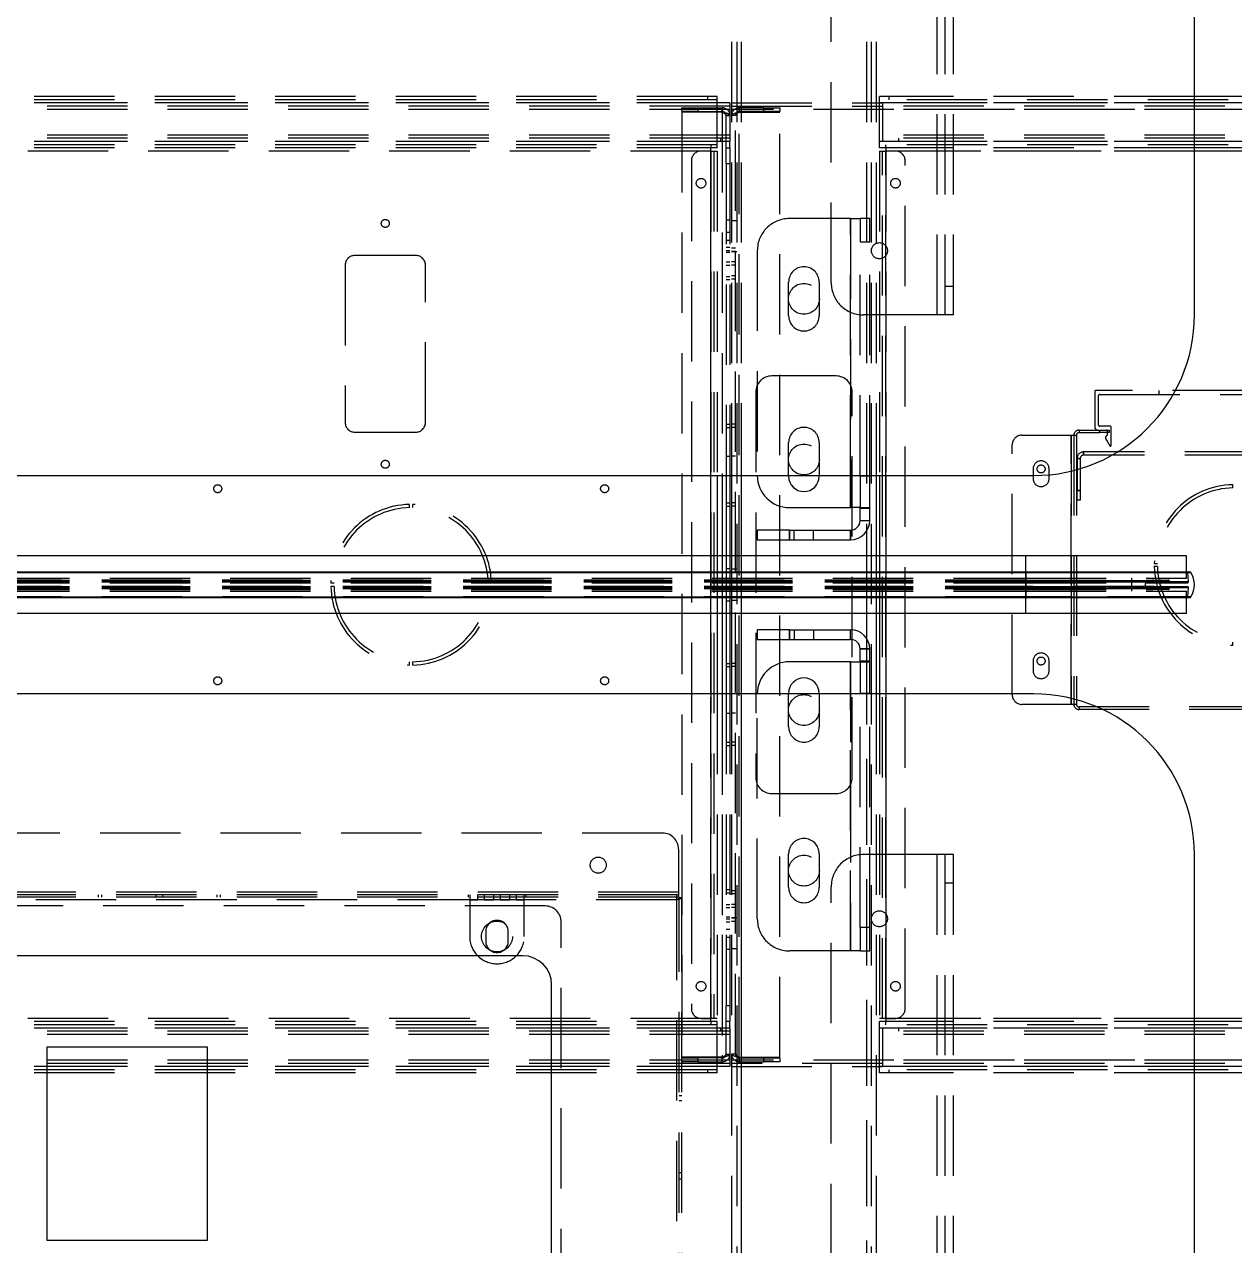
# Model space of a CAD drawing. Header units: millimetres. Extents: x -429 to 16771, y -1239 to 5751.
# Drawn here: x 1436 to 1812.5, y 643.7 to 1023.8 of the extents above; entities that cross this region are included whole.
import ezdxf

# ---------------------------------------------------------------- set-up
doc = ezdxf.new("R2010")
doc.units = ezdxf.units.MM
doc.header["$LTSCALE"] = 100
doc.linetypes.add('HIDDEN', pattern=[0.375, 0.25, -0.125])

msp = doc.modelspace()

# ---------------------------------------------------------------- linework, layer by layer
at = {"color": 7, "linetype": 'HIDDEN', "lineweight": -3}
for p, q in [((1720, 933.4), (1720, 1633.4)), ((1720, 933.4), (1720, 1633.4)), ((1722.5, 933.4), (1722.5, 1633.4)), ((1725, 933.4), (1725, 1633.4)), ((1687, 943.4), (1687, 1623.4)), ((1656, 1243.4), (1656, 883.4)), ((1657.6, 1243.4), (1657.6, 455.4)), ((1659, 1243.4), (1659, 455.4)), ((1659, 1243.4), (1659, 455.4)), ((1659, 1243.4), (1659, 455.4)), ((1659, 1243.4), (1659, 883.4)), ((1698, 1243.4), (1698, 455.4)), ((1698, 1243.4), (1698, 455.4)), ((1698, 1243.4), (1698, 455.4)), ((1698, 1243.4), (1698, 866.09)), ((1699.4, 1243.4), (1699.4, 455.4)), ((1701, 1243.4), (1701, 883.4)), ((1651.5, 1001.4), (148.5, 1001.4)), ((1651.5, 1000.4), (148.5, 1000.4)), ((1648.5, 1001.4), (1648.5, 1000.4)), ((1651.5, 999.4), (1651.5, 1001.4)), ((1800, 1001.4), (1702, 1001.4)), ((1702, 999.4), (1702, 1001.4)), ((1923, 1000.4), (1702, 1000.4)), ((1705, 1000.4), (1705, 1001.4)), ((1655.5, 999.4), (144.5, 999.4)), ((1655.5, 998.4), (144.5, 998.4)), ((1655.5, 997.4), (144.5, 997.4)), ((1655.5, 997.4), (144.5, 997.4)), ((1655.5, 997.4), (144.5, 997.4)), ((1655.5, 997.4), (144.5, 997.4)), ((1651.5, 999.4), (148.5, 999.4)), ((1651.5, 999.4), (148.5, 999.4)), ((1640.5, 996.7), (1640.5, 997.9)), ((1640.5, 997.9), (1645.5, 997.9)), ((1645.5, 996.7), (1640.5, 996.7)), ((1653.1, 996.53), (1640.5, 996.53)), ((1640.5, 996.53), (1640.5, 702.28)), ((1645.5, 997.9), (1645.5, 996.7)), ((1645.5, 997.9), (1653.1, 997.9)), ((1645.5, 996.7), (1653.1, 996.7)), ((1651.5, 987.4), (1651.5, 999.4)), ((1653.1, 996.7), (1653.1, 997.9)), ((1653.1, 997.9), (1653.1, 996.7)), ((1653.1, 996.53), (1653.1, 702.28)), ((1653.1, 996.53), (1653.1, 883.4)), ((1655.5, 999.4), (1655.5, 997.4)), ((1655.5, 997.4), (1655.5, 989.4)), ((1656, 999.4), (1703, 999.4)), ((1656, 998.4), (1703, 998.4)), ((1969, 997.4), (1656, 997.4)), ((1969, 997.4), (1656, 997.4)), ((1658.4, 996.7), (1658.4, 997.9)), ((1666, 997.9), (1658.4, 997.9)), ((1658.4, 997.9), (1658.4, 996.7)), ((1666, 996.7), (1658.4, 996.7)), ((1658.4, 702.28), (1658.4, 996.53)), ((1658.4, 702.28), (1658.4, 996.53)), ((1658.4, 996.53), (1671, 996.53)), ((1666, 996.7), (1666, 997.9)), ((1666, 997.9), (1671, 997.9)), ((1671, 996.7), (1666, 996.7)), ((1671, 997.9), (1671, 996.7)), ((1671, 702.28), (1671, 996.53)), ((1702, 987.4), (1702, 999.4)), ((1923, 999.4), (1702, 999.4)), ((1800, 999.4), (1702, 999.4)), ((1922, 999.4), (1703, 999.4)), ((1703, 999.4), (1703, 997.4)), ((1922, 998.4), (1703, 998.4)), ((1922, 997.4), (1703, 997.4)), ((1703, 997.4), (1703, 989.4)), ((1922, 997.4), (1703, 997.4)), ((1655.5, 995.5), (1654.3, 995.5)), ((1654.3, 985.4), (1654.3, 995.5)), ((1654.3, 995.5), (1655.5, 995.5)), ((1657.2, 995.5), (1656, 995.5)), ((1657.2, 995.5), (1656, 995.5)), ((1657.2, 703.3), (1657.2, 995.5)), ((1655.5, 989.4), (144.5, 989.4)), ((1655.5, 989.4), (144.5, 989.4)), ((1655.5, 989.4), (1655.5, 987.4)), ((1922, 989.4), (1703, 989.4)), ((1703, 989.4), (1703, 987.4)), ((1922, 989.4), (1703, 989.4)), ((1655.5, 988.4), (144.5, 988.4)), ((1655.5, 987.4), (144.5, 987.4)), ((1651.5, 987.4), (148.5, 987.4)), ((1651.5, 987.4), (148.5, 987.4)), ((1651.5, 986.4), (148.5, 986.4)), ((1651.5, 985.4), (148.5, 985.4)), ((1649.5, 986.4), (1649.5, 985.4)), ((1649.5, 984.4), (1649.5, 985.4)), ((1651.5, 985.4), (1651.5, 987.4)), ((1652.5, 988.4), (1652.5, 987.4)), ((1654.3, 985.4), (1655.5, 985.4)), ((1654.3, 980.4), (1654.3, 985.4)), ((1655.5, 985.4), (1655.5, 987.4)), ((1655.5, 985.4), (1655.5, 980.4)), ((1702, 985.4), (1702, 987.4)), ((1923, 987.4), (1702, 987.4)), ((1800, 987.4), (1702, 987.4)), ((1923, 986.4), (1702, 986.4)), ((1800, 985.4), (1702, 985.4)), ((1922, 988.4), (1703, 988.4)), ((1922, 987.4), (1703, 987.4)), ((1704, 985.4), (1704, 986.4)), ((1704, 985.4), (1704, 984.4)), ((1708, 987.4), (1708, 988.4)), ((1649.5, 984.4), (150.5, 984.4)), ((1649.5, 984.4), (150.5, 984.4)), ((1643.5, 981.4), (1643.5, 717.4)), ((1649.5, 984.4), (1646.5, 984.4)), ((1649.5, 984.4), (1651.5, 984.4)), ((1649.5, 714.4), (1649.5, 984.4)), ((1649.5, 984.4), (1649.5, 714.4)), ((1649.5, 984.4), (1649.5, 714.4)), ((1649.5, 883.4), (1649.5, 984.4)), ((1650.5, 984.4), (1650.5, 714.4)), ((1651.5, 984.4), (1651.5, 883.4)), ((1702, 984.4), (1702, 883.4)), ((1702, 984.4), (1704, 984.4)), ((1703, 714.4), (1703, 984.4)), ((1921, 984.4), (1704, 984.4)), ((1704, 984.4), (1704, 714.4)), ((1704, 984.4), (1704, 714.4)), ((1704, 714.4), (1704, 984.4)), ((1707, 984.4), (1704, 984.4)), ((1800, 984.4), (1704, 984.4)), ((1704, 984.4), (1704, 883.4)), ((1710, 717.4), (1710, 981.4)), ((1655.5, 980.4), (1654.3, 980.4)), ((1654.3, 980.4), (1654.3, 883.4)), ((1655.5, 980.4), (1655.5, 883.4)), ((1655.5, 962.9), (1654.3, 962.9)), ((1657.6, 962.7), (1656, 962.7)), ((1693, 963.4), (1674, 963.4)), ((1693, 963.4), (1693, 873.4)), ((1693, 963.4), (1696, 963.4)), ((1693, 883.4), (1693, 963.4)), ((1699, 963.4), (1696, 963.4)), ((1696, 963.4), (1696, 956.11)), ((1699, 956.11), (1699, 963.4)), ((1654.3, 959.15), (1655.5, 959.15)), ((1654.3, 959.15), (1655.5, 959.15)), ((1654.3, 956.65), (1655.5, 956.65)), ((1654.3, 956.65), (1655.5, 956.65)), ((1655.5, 954.4), (1654.3, 954.4)), ((1696, 956.11), (1699, 956.11)), ((1696, 883.4), (1696, 956.11)), ((1699, 883.4), (1699, 956.11)), ((1557.75, 951.9), (1538.75, 951.9)), ((1655.5, 953.4), (1654.3, 953.4)), ((1654.3, 952.9), (1655.5, 952.9)), ((1657.2, 954.15), (1656, 954.15)), ((1657.2, 953.15), (1656, 953.15)), ((1656, 953.1), (1657.6, 953.1)), ((1664, 953.4), (1664, 883.4)), ((1535.75, 948.9), (1535.75, 899.9)), ((1560.75, 899.9), (1560.75, 948.9)), ((1654.3, 949.9), (1655.5, 949.9)), ((1654.3, 948.9), (1655.5, 948.9)), ((1657.2, 949.9), (1656, 949.9)), ((1657.2, 948.9), (1656, 948.9)), ((1654.3, 945.4), (1655.5, 945.4)), ((1654.3, 944.41), (1655.5, 944.41)), ((1656, 945.65), (1657.2, 945.65)), ((1656, 944.66), (1657.2, 944.66)), ((1673.75, 933.15), (1673.75, 943.65)), ((1683.25, 943.65), (1683.25, 933.15)), ((1725, 942.25), (1722.5, 942.25)), ((1720, 933.4), (1697, 933.4)), ((1725, 933.4), (1720, 933.4)), ((1688.5, 914.4), (1668.5, 914.4)), ((1663.5, 909.4), (1663.5, 789.4)), ((1693.5, 789.4), (1693.5, 909.4)), ((1769, 909.55), (1769, 898.55)), ((1855.7, 909.85), (1769.3, 909.85)), ((1770.5, 908.65), (1854.5, 908.65)), ((1789, 908.65), (1789, 909.85)), ((1770.2, 899.05), (1770.2, 908.35)), ((1654.3, 899.4), (1655.5, 899.4)), ((1654.3, 898.4), (1655.5, 898.4)), ((1657.2, 899.4), (1656, 899.4)), ((1657.2, 898.4), (1656, 898.4)), ((1764.1, 897.55), (1764.1, 896.75)), ((1764.1, 897.55), (1770.5, 897.55)), ((1770, 897.55), (1772.6, 897.55)), ((1773.8, 898.75), (1770.5, 898.75)), ((1770.5, 896.75), (1770.5, 897.55)), ((1770.5, 897.55), (1770.5, 896.75)), ((1772.6, 897.55), (1773.5, 897.55)), ((1772.9, 897.25), (1772.9, 895.91)), ((1773.5, 897.55), (1773.5, 896.75)), ((1774.1, 892.75), (1774.1, 898.45)), ((1538.75, 896.9), (1557.75, 896.9)), ((1673.75, 883.4), (1673.75, 893.65)), ((1683.25, 893.65), (1683.25, 883.4)), ((1746.3, 895.95), (1761.7, 895.95)), ((1761.7, 895.95), (1761.7, 812.15)), ((1761.7, 895.95), (1763.3, 895.95)), ((1761.7, 812.15), (1761.7, 895.95)), ((1762.5, 895.95), (1762.5, 812.15)), ((1763.3, 895.95), (1763.3, 812.15)), ((1764.1, 896.75), (1770.5, 896.75)), ((1773.5, 896.75), (1770.5, 896.75)), ((1772.49, 894.72), (1772.9, 894.08)), ((1772.9, 894.08), (1773.73, 892.65)), ((1743.3, 815.15), (1743.3, 892.95)), ((1765.5, 890.75), (1765.5, 889.75)), ((1859.5, 890.75), (1765.5, 890.75)), ((1765.5, 889.75), (1765.5, 890.75)), ((1765.5, 890.75), (1765.5, 889.75)), ((1765.5, 889.75), (1765.5, 890.75)), ((1859.5, 889.75), (1765.5, 889.75)), ((1654.3, 889.4), (1655.5, 889.4)), ((1654.3, 889.4), (1655.5, 889.4)), ((1654.3, 889.4), (1655.5, 889.4)), ((1654.3, 889.4), (1655.5, 889.4)), ((1657.2, 889.4), (1656, 889.4)), ((1657.2, 889.4), (1656, 889.4)), ((1657.2, 889.4), (1656, 889.4)), ((1657.2, 889.4), (1656, 889.4)), ((1764.5, 888.75), (1763.5, 888.75)), ((1763.5, 888.75), (1763.5, 878.75)), ((1763.5, 888.75), (1764.5, 888.75)), ((1764.5, 888.75), (1763.5, 888.75)), ((1763.5, 888.75), (1764.5, 888.75)), ((1764.5, 888.75), (1764.5, 878.75)), ((1749.8, 885.45), (1749.8, 882.45)), ((1754.8, 882.45), (1754.8, 885.45)), ((1763.5, 878.75), (1764.5, 878.75)), ((1763.5, 875.75), (1763.5, 878.75)), ((1764.5, 878.75), (1763.5, 878.75)), ((1763.5, 878.75), (1764.5, 878.75)), ((1764.5, 878.75), (1763.5, 878.75)), ((1764.5, 878.75), (1764.5, 875.75)), ((1812, 879.55), (1812, 880.55)), ((1654.3, 874.9), (1655.5, 874.9)), ((1657.2, 874.9), (1656, 874.9)), ((1764.5, 875.75), (1763.5, 875.75)), ((1555.8, 873.4), (1555.8, 874.4)), ((1556.8, 873.4), (1556.8, 874.4)), ((1654.3, 873.9), (1655.5, 873.9)), ((1657.2, 873.9), (1656, 873.9)), ((1696, 873.4), (1699, 873.4)), ((1696, 869.4), (1699, 869.4)), ((1674, 866.4), (1674, 863.4)), ((1675.5, 863.4), (1675.5, 866.4)), ((1681.5, 863.4), (1681.5, 866.4)), ((1693, 863.4), (1693, 866.4)), ((1649.5, 840.4), (1649.5, 858.4)), ((1651.5, 858.4), (1651.5, 840.4)), ((1653.1, 858.4), (1653.1, 840.4)), ((1654.3, 858.4), (1654.3, 840.4)), ((1655.5, 858.4), (1655.5, 840.4)), ((1656, 858.4), (1656, 840.4)), ((1659, 858.4), (1659, 840.4)), ((1698, 858.4), (1698, 840.4)), ((1701, 858.4), (1701, 840.4)), ((1702, 858.4), (1702, 840.4)), ((1704, 858.4), (1704, 840.4)), ((1747.5, 851.4), (1747.5, 858.4)), ((1787.5, 856.05), (1788.5, 856.05)), ((1747.5, 853.19), (52.5, 853.19)), ((1747.5, 853.17), (52.5, 853.17)), ((900, 853.19), (1747.5, 853.19)), ((1655.5, 854.4), (1654.3, 854.4)), ((1657.6, 854.2), (1656, 854.2)), ((1747.5, 853.19), (1747.5, 853.4)), ((1747.5, 853.4), (1747.5, 853.17)), ((1747.5, 853.19), (1747.5, 853.4)), ((1747.5, 851.4), (1747.5, 853.4)), ((1747.5, 853.19), (1798, 853.19)), ((1747.5, 850.32), (1747.5, 853.19)), ((1798, 853.19), (1747.5, 853.19)), ((1747.5, 850.85), (1747.5, 853.19)), ((1798.92, 853.17), (1747.5, 853.17)), ((1747.5, 853.17), (1747.5, 845.64)), ((1788.5, 855.05), (1787.5, 855.05)), ((1797.5, 851.4), (1797.5, 853.4)), ((1798.15, 850.32), (1798, 853.19)), ((1747.5, 850.65), (52.5, 850.65)), ((1747.5, 850.65), (52.5, 850.65)), ((1747.5, 850.65), (52.5, 850.65)), ((1747.5, 850.32), (52.5, 850.32)), ((1747.5, 850.15), (52.5, 850.15)), ((1747.5, 850.15), (52.5, 850.15)), ((1747.5, 848.65), (52.5, 848.65)), ((1747.5, 848.65), (52.5, 848.65)), ((1747.5, 848.49), (52.5, 848.49)), ((1747.5, 848.15), (52.5, 848.15)), ((1747.5, 848.15), (52.5, 848.15)), ((1747.5, 848.15), (52.5, 848.15)), ((900, 851.4), (1747.5, 851.4)), ((900, 850.85), (1747.5, 850.85)), ((1747.5, 850.85), (900, 850.85)), ((1747.5, 850.85), (900, 850.85)), ((1747.5, 850.85), (900, 850.85)), ((900, 850.84), (1747.5, 850.84)), ((900, 850.84), (1747.5, 850.84)), ((900, 850.65), (1747.5, 850.65)), ((900, 850.65), (1747.5, 850.65)), ((900, 850.65), (1747.5, 850.65)), ((900, 850.37), (1747.5, 850.37)), ((900, 850.32), (1747.5, 850.32)), ((900, 850.15), (1747.5, 850.15)), ((900, 850.15), (1747.5, 850.15)), ((900, 850), (1747.5, 850)), ((900, 849.97), (1747.5, 849.97)), ((900, 849.97), (1747.5, 849.97)), ((900, 849.95), (1747.5, 849.95)), ((900, 849.95), (1747.5, 849.95)), ((1747.5, 848.85), (900, 848.85)), ((1747.5, 848.85), (900, 848.85)), ((900, 848.83), (1747.5, 848.83)), ((900, 848.83), (1747.5, 848.83)), ((900, 848.8), (1747.5, 848.8)), ((900, 848.65), (1747.5, 848.65)), ((900, 848.65), (1747.5, 848.65)), ((900, 848.49), (1747.5, 848.49)), ((900, 848.44), (1747.5, 848.44)), ((900, 848.15), (1747.5, 848.15)), ((900, 848.15), (1747.5, 848.15)), ((900, 848.15), (1747.5, 848.15)), ((900, 847.97), (1747.5, 847.97)), ((900, 847.97), (1747.5, 847.97)), ((900, 847.96), (1747.5, 847.96)), ((900, 847.95), (1747.5, 847.95)), ((900, 847.95), (1747.5, 847.95)), ((900, 847.95), (1747.5, 847.95)), ((1532.3, 849.9), (1531.3, 849.9)), ((1532.3, 848.9), (1531.3, 848.9)), ((1581.29, 849.9), (1580.29, 849.9)), ((1581.29, 848.9), (1580.29, 848.9)), ((1654.3, 850.65), (1655.5, 850.65)), ((1654.3, 850.65), (1655.5, 850.65)), ((1654.3, 848.15), (1655.5, 848.15)), ((1654.3, 848.15), (1655.5, 848.15)), ((1747.5, 851.4), (1797.5, 851.4)), ((1747.5, 850.85), (1747.5, 851.4)), ((1747.5, 850.85), (1747.5, 851.4)), ((1747.5, 850.84), (1747.5, 850.85)), ((1747.5, 850.85), (1747.5, 850.85)), ((1747.5, 850.85), (1786.93, 850.85)), ((1747.5, 850.85), (1747.5, 850.65)), ((1747.5, 850.85), (1747.5, 850.85)), ((1747.5, 850.84), (1791.9, 850.84)), ((1747.5, 849.97), (1747.5, 850.84)), ((1747.5, 850.84), (1789.4, 850.84)), ((1747.5, 849.97), (1747.5, 850.84)), ((1747.5, 849.97), (1747.5, 850.84)), ((1747.5, 850.84), (1747.5, 850.65)), ((1747.5, 849.97), (1747.5, 850.84)), ((1747.5, 850.84), (1747.5, 850.65)), ((1747.5, 850.37), (1747.5, 850.84)), ((1747.5, 849.97), (1747.5, 850.84)), ((1747.5, 850.84), (1747.5, 850.65)), ((1747.5, 850.84), (1747.5, 850.65)), ((1747.5, 850.84), (1747.5, 850.65)), ((1747.5, 850.37), (1747.5, 850.84)), ((1747.5, 849.97), (1747.5, 850.84)), ((1747.5, 850.32), (1747.5, 850.84)), ((1747.5, 850.65), (1792.18, 850.65)), ((1747.5, 850.65), (1747.5, 850)), ((1747.5, 850.65), (1747.5, 850.15)), ((1747.5, 850.65), (1789.68, 850.65)), ((1747.5, 850.65), (1747.5, 850.15)), ((1747.5, 850.65), (1787.18, 850.65)), ((1792.18, 850.65), (1747.5, 850.65)), ((1789.68, 850.65), (1747.5, 850.65)), ((1747.5, 850.65), (1747.5, 850.15)), ((1747.5, 850.65), (1747.5, 850)), ((1787.18, 850.65), (1747.5, 850.65)), ((1747.5, 850.65), (1747.5, 850.15)), ((1747.5, 850.37), (1785.41, 850.37)), ((1747.5, 848.85), (1747.5, 850.37)), ((1747.5, 848.85), (1747.5, 850.37)), ((1747.5, 850), (1747.5, 850.32)), ((1747.5, 850.32), (1798.15, 850.32)), ((1747.5, 850), (1747.5, 850.32)), ((1798.15, 850.32), (1747.5, 850.32)), ((1747.5, 850.15), (1789.68, 850.15)), ((1747.5, 850.15), (1787.18, 850.15)), ((1789.68, 850.15), (1747.5, 850.15)), ((1787.18, 850.15), (1747.5, 850.15)), ((1747.5, 850.15), (1747.5, 849.97)), ((1747.5, 850.15), (1747.5, 849.97)), ((1747.5, 850.15), (1747.5, 849.97)), ((1747.5, 850.15), (1747.5, 849.97)), ((1747.5, 850), (1797.85, 850)), ((1747.5, 849.97), (1789.95, 849.97)), ((1747.5, 849.95), (1747.5, 849.97)), ((1747.5, 849.97), (1787.45, 849.97)), ((1747.5, 849.97), (1747.5, 849.97)), ((1747.5, 849.95), (1789.88, 849.95)), ((1747.5, 849.95), (1787.38, 849.95)), ((1747.5, 848.85), (1747.5, 849.95)), ((1747.5, 848.85), (1747.5, 849.95)), ((1747.5, 848.83), (1747.5, 848.85)), ((1787.38, 848.85), (1747.5, 848.85)), ((1747.5, 847.97), (1747.5, 848.83)), ((1747.5, 848.83), (1789.97, 848.83)), ((1747.5, 848.83), (1787.47, 848.83)), ((1747.5, 847.97), (1747.5, 848.83)), ((1747.5, 847.97), (1747.5, 848.83)), ((1747.5, 847.97), (1747.5, 848.83)), ((1747.5, 848.83), (1747.5, 848.65)), ((1747.5, 847.97), (1747.5, 848.83)), ((1747.5, 848.83), (1747.5, 848.65)), ((1747.5, 848.44), (1747.5, 848.83)), ((1747.5, 848.83), (1747.5, 848.65)), ((1747.5, 848.83), (1747.5, 848.65)), ((1747.5, 847.97), (1747.5, 848.83)), ((1747.5, 848.44), (1747.5, 848.83)), ((1747.5, 848.49), (1747.5, 848.8)), ((1747.5, 848.8), (1797.85, 848.8)), ((1747.5, 848.8), (1747.5, 848.15)), ((1747.5, 848.49), (1747.5, 848.8)), ((1747.5, 848.8), (1747.5, 848.15)), ((1747.5, 848.65), (1789.68, 848.65)), ((1747.5, 848.65), (1747.5, 848.15)), ((1747.5, 848.65), (1787.18, 848.65)), ((1747.5, 848.65), (1747.5, 848.15)), ((1789.68, 848.65), (1747.5, 848.65)), ((1747.5, 848.65), (1747.5, 848.15)), ((1787.18, 848.65), (1747.5, 848.65)), ((1747.5, 848.65), (1747.5, 848.15)), ((1747.5, 848.49), (1798.15, 848.49)), ((1747.5, 845.61), (1747.5, 848.49)), ((1798.15, 848.49), (1747.5, 848.49)), ((1747.5, 847.97), (1747.5, 848.49)), ((1747.5, 848.44), (1785.41, 848.44)), ((1747.5, 847.97), (1747.5, 848.44)), ((1747.5, 847.97), (1747.5, 848.44)), ((1747.5, 848.15), (1792.18, 848.15)), ((1747.5, 848.15), (1789.68, 848.15)), ((1747.5, 848.15), (1787.18, 848.15)), ((1789.68, 848.15), (1747.5, 848.15)), ((1787.18, 848.15), (1747.5, 848.15)), ((1792.18, 848.15), (1747.5, 848.15)), ((1747.5, 848.15), (1747.5, 847.95)), ((1747.5, 848.15), (1747.5, 847.97)), ((1747.5, 848.15), (1747.5, 847.97)), ((1747.5, 848.15), (1747.5, 847.97)), ((1747.5, 848.15), (1747.5, 847.97)), ((1747.5, 848.15), (1747.5, 847.97)), ((1747.5, 847.95), (1747.5, 847.97)), ((1747.5, 847.97), (1791.89, 847.97)), ((1747.5, 847.97), (1789.39, 847.97)), ((1747.5, 847.96), (1786.91, 847.96)), ((1747.5, 847.95), (1747.5, 847.95)), ((1747.5, 847.4), (1747.5, 847.95)), ((1747.5, 847.4), (1747.5, 847.95)), ((1747.5, 847.95), (1747.5, 847.95)), ((1747.5, 845.61), (1747.5, 847.95)), ((1780.5, 847.4), (1780.5, 851.4)), ((1785.41, 850.37), (1786.93, 850.85)), ((1786.91, 847.96), (1785.41, 848.44)), ((1787.18, 850.65), (1787.18, 850.15)), ((1787.18, 848.65), (1787.18, 848.15)), ((1787.45, 849.97), (1789.4, 850.84)), ((1789.39, 847.97), (1787.47, 848.83)), ((1789.68, 850.65), (1789.68, 850.15)), ((1789.68, 848.65), (1789.68, 848.15)), ((1789.95, 849.97), (1791.9, 850.84)), ((1791.89, 847.97), (1789.97, 848.83)), ((1792.18, 850.65), (1792.18, 850)), ((1792.18, 848.8), (1792.18, 848.15)), ((1798, 845.61), (1798.15, 848.49)), ((1747.5, 845.64), (52.5, 845.64)), ((1747.5, 845.61), (52.5, 845.61)), ((900, 847.4), (1747.5, 847.4)), ((900, 845.61), (1747.5, 845.61)), ((1654.3, 844.4), (1655.5, 844.4)), ((1656, 844.6), (1657.6, 844.6)), ((1747.5, 847.4), (1797.5, 847.4)), ((1747.5, 840.4), (1747.5, 847.4)), ((1747.5, 845.4), (1747.5, 847.4)), ((1798.92, 845.64), (1747.5, 845.64)), ((1747.5, 845.64), (1747.5, 845.4)), ((1747.5, 845.4), (1747.5, 845.61)), ((1747.5, 845.61), (1798, 845.61)), ((1798, 845.61), (1747.5, 845.61)), ((1747.5, 845.4), (1747.5, 845.61)), ((1797.5, 845.4), (1797.5, 847.4)), ((1674, 835.4), (1674, 832.4)), ((1675.5, 835.4), (1675.5, 832.4)), ((1681.5, 835.4), (1681.5, 832.4)), ((1693, 832.4), (1693, 835.4)), ((1698, 832.72), (1698, 455.4)), ((1699, 829.4), (1696, 829.4)), ((1812, 830.56), (1812, 831.56)), ((1555.8, 824.41), (1555.8, 825.41)), ((1556.8, 824.41), (1556.8, 825.41)), ((1693, 825.4), (1693, 735.4)), ((1696, 825.4), (1699, 825.4)), ((1749.8, 825.65), (1749.8, 822.65)), ((1754.8, 822.65), (1754.8, 825.65)), ((1654.3, 824.9), (1655.5, 824.9)), ((1654.3, 823.9), (1655.5, 823.9)), ((1657.2, 824.9), (1656, 824.9)), ((1657.2, 823.9), (1656, 823.9)), ((1649.5, 714.4), (1649.5, 815.4)), ((1651.5, 815.4), (1651.5, 714.4)), ((1653.1, 815.4), (1653.1, 702.28)), ((1654.3, 815.4), (1654.3, 718.4)), ((1655.5, 815.4), (1655.5, 718.4)), ((1656, 815.4), (1656, 455.4)), ((1659, 815.4), (1659, 455.4)), ((1664, 745.4), (1664, 815.4)), ((1673.75, 805.15), (1673.75, 815.4)), ((1683.25, 815.4), (1683.25, 805.15)), ((1693, 735.4), (1693, 815.4)), ((1696, 742.7), (1696, 815.4)), ((1699, 742.7), (1699, 815.4)), ((1701, 815.4), (1701, 455.4)), ((1702, 815.4), (1702, 714.4)), ((1704, 815.4), (1704, 714.4)), ((1761.7, 812.15), (1746.3, 812.15)), ((1763.3, 812.15), (1761.7, 812.15)), ((1764.1, 811.35), (1764.1, 810.55)), ((1860.9, 811.35), (1764.1, 811.35)), ((1860.9, 810.55), (1764.1, 810.55)), ((1654.3, 809.4), (1655.5, 809.4)), ((1654.3, 809.4), (1655.5, 809.4)), ((1654.3, 809.4), (1655.5, 809.4)), ((1654.3, 809.4), (1655.5, 809.4)), ((1657.2, 809.4), (1656, 809.4)), ((1657.2, 809.4), (1656, 809.4)), ((1657.2, 809.4), (1656, 809.4)), ((1657.2, 809.4), (1656, 809.4)), ((1654.3, 800.4), (1655.5, 800.4)), ((1654.3, 799.4), (1655.5, 799.4)), ((1657.2, 800.4), (1656, 800.4)), ((1657.2, 799.4), (1656, 799.4)), ((1668.5, 784.4), (1688.5, 784.4)), ((1634.5, 772.1), (1121.5, 772.1)), ((1639.5, 767.1), (1639.5, 753.7)), ((1673.75, 755.15), (1673.75, 765.65)), ((1683.25, 765.65), (1683.25, 755.15)), ((1720, 765.4), (1697, 765.4)), ((1720, 65.4), (1720, 765.4)), ((1725, 765.4), (1720, 765.4)), ((1720, 65.4), (1720, 765.4)), ((1722.5, 65.4), (1722.5, 765.4)), ((1725, 65.4), (1725, 765.4)), ((1722.5, 756.55), (1725, 756.55)), ((1639.5, 753.7), (1116.5, 753.7)), ((1639.5, 753.7), (1116.5, 753.7)), ((1639.5, 752.9), (1116.5, 752.9)), ((1459.03, 752.1), (1459.03, 752.9)), ((1460.03, 752.1), (1460.03, 752.9)), ((1477, 752.1), (1477, 752.9)), ((1479, 752.1), (1479, 752.9)), ((1495.97, 752.1), (1495.97, 752.9)), ((1496.97, 752.1), (1496.97, 752.9)), ((1574, 752.9), (1574, 752.1)), ((1574.5, 752.9), (1574.5, 751.3)), ((1577, 751.3), (1577, 752.9)), ((1579, 752.9), (1579, 751.3)), ((1582, 751.3), (1582, 752.9)), ((1584, 752.9), (1584, 751.3)), ((1587, 751.3), (1587, 752.9)), ((1589, 752.9), (1589, 751.3)), ((1591.5, 751.3), (1591.5, 752.9)), ((1592, 752.9), (1592, 752.1)), ((1638.9, 752.9), (1638.9, 752.1)), ((1639.5, 753.7), (1639.5, 752.1)), ((1655.5, 754.4), (1654.3, 754.4)), ((1655.5, 753.4), (1654.3, 753.4)), ((1657.2, 754.15), (1656, 754.15)), ((1657.2, 753.15), (1656, 753.15)), ((1687, 75.4), (1687, 755.4)), ((1639.5, 752.1), (1116.5, 752.1)), ((1598, 749.4), (1158, 749.4)), ((1577, 751.3), (1384, 751.3)), ((1577, 751.3), (1384, 751.3)), ((1574.5, 751.3), (1577, 751.3)), ((1574.5, 751.3), (1574.5, 739.9)), ((1577, 751.3), (1574.5, 751.3)), ((1579, 751.3), (1577, 751.3)), ((1579, 751.3), (1582, 751.3)), ((1582, 751.3), (1579, 751.3)), ((1582, 751.3), (1579, 751.3)), ((1582, 751.3), (1579, 751.3)), ((1584, 751.3), (1582, 751.3)), ((1584, 751.3), (1587, 751.3)), ((1587, 751.3), (1584, 751.3)), ((1587, 751.3), (1584, 751.3)), ((1587, 751.3), (1584, 751.3)), ((1589, 751.3), (1587, 751.3)), ((1589, 751.3), (1591.5, 751.3)), ((1591.5, 751.3), (1589, 751.3)), ((1638.9, 751.3), (1589, 751.3)), ((1638.9, 751.3), (1589, 751.3)), ((1591.5, 739.9), (1591.5, 751.3)), ((1638.9, 752.1), (1638.9, 751.3)), ((1638.9, 751.3), (1638.9, 579.5)), ((1638.9, 751.3), (1638.9, 579.5)), ((1640.5, 751.9), (1639.7, 751.9)), ((1639.7, 578.9), (1639.7, 751.9)), ((1640.5, 578.9), (1640.5, 751.9)), ((1654.3, 749.9), (1655.5, 749.9)), ((1657.2, 749.9), (1656, 749.9)), ((1654.3, 748.9), (1655.5, 748.9)), ((1655.5, 745.9), (1654.3, 745.9)), ((1654.3, 745.4), (1655.5, 745.4)), ((1657.2, 748.9), (1656, 748.9)), ((1657.6, 745.7), (1656, 745.7)), ((1656, 745.65), (1657.2, 745.65)), ((1579.5, 741.4), (1579.5, 738.4)), ((1586.5, 738.4), (1586.5, 741.4)), ((1603, 586.4), (1603, 744.4)), ((1654.3, 744.41), (1655.5, 744.41)), ((1654.3, 742.15), (1655.5, 742.15)), ((1654.3, 742.15), (1655.5, 742.15)), ((1656, 744.66), (1657.2, 744.66)), ((1699, 742.7), (1696, 742.7)), ((1696, 742.7), (1696, 735.4)), ((1699, 735.4), (1699, 742.7)), ((1654.3, 739.65), (1655.5, 739.65)), ((1654.3, 739.65), (1655.5, 739.65)), ((1654.3, 735.9), (1655.5, 735.9)), ((1656, 736.1), (1657.6, 736.1)), ((1693, 735.4), (1674, 735.4)), ((1696, 735.4), (1693, 735.4)), ((1696, 735.4), (1699, 735.4)), ((1654.3, 718.4), (1655.5, 718.4)), ((1654.3, 713.4), (1654.3, 718.4)), ((1655.5, 718.4), (1655.5, 713.4)), ((1655.5, 711.4), (144.5, 711.4)), ((1651.5, 713.4), (148.5, 713.4)), ((1651.5, 712.4), (148.5, 712.4)), ((1651.5, 711.4), (148.5, 711.4)), ((1651.5, 711.4), (148.5, 711.4)), ((1649.5, 714.4), (150.5, 714.4)), ((1649.5, 714.4), (150.5, 714.4)), ((1646.5, 714.4), (1649.5, 714.4)), ((1649.5, 713.4), (1649.5, 714.4)), ((1651.5, 714.4), (1649.5, 714.4)), ((1649.5, 713.4), (1649.5, 712.4)), ((1651.5, 711.4), (1651.5, 713.4)), ((1651.5, 699.4), (1651.5, 711.4)), ((1652.5, 711.4), (1652.5, 710.4)), ((1655.5, 713.4), (1654.3, 713.4)), ((1654.3, 703.3), (1654.3, 713.4)), ((1655.5, 711.4), (1655.5, 713.4)), ((1655.5, 711.4), (1655.5, 709.4)), ((1704, 714.4), (1702, 714.4)), ((1800, 713.4), (1702, 713.4)), ((1702, 711.4), (1702, 713.4)), ((1923, 712.4), (1702, 712.4)), ((1702, 699.4), (1702, 711.4)), ((1923, 711.4), (1702, 711.4)), ((1800, 711.4), (1702, 711.4)), ((1703, 711.4), (1703, 709.4)), ((1922, 711.4), (1703, 711.4)), ((1704, 714.4), (1704, 713.4)), ((1921, 714.4), (1704, 714.4)), ((1704, 714.4), (1707, 714.4)), ((1800, 714.4), (1704, 714.4)), ((1704, 712.4), (1704, 713.4)), ((1708, 710.4), (1708, 711.4)), ((1655.5, 710.4), (144.5, 710.4)), ((1655.5, 709.4), (144.5, 709.4)), ((1655.5, 709.4), (144.5, 709.4)), ((1655.5, 709.4), (1655.5, 701.4)), ((1922, 710.4), (1703, 710.4)), ((1922, 709.4), (1703, 709.4)), ((1703, 709.4), (1703, 701.4)), ((1922, 709.4), (1703, 709.4)), ((1655.5, 701.4), (144.5, 701.4)), ((1655.5, 701.4), (144.5, 701.4)), ((1655.5, 701.4), (144.5, 701.4)), ((1655.5, 701.4), (144.5, 701.4)), ((1655.5, 700.4), (144.5, 700.4)), ((1653.1, 702.28), (1640.5, 702.28)), ((1640.5, 700.9), (1640.5, 702.1)), ((1640.5, 702.1), (1645.5, 702.1)), ((1645.5, 700.9), (1640.5, 700.9)), ((1645.5, 702.1), (1645.5, 700.9)), ((1653.1, 702.1), (1645.5, 702.1)), ((1645.5, 700.9), (1653.1, 700.9)), ((1653.1, 700.9), (1653.1, 702.1)), ((1653.1, 700.9), (1653.1, 702.1)), ((1654.3, 703.3), (1655.5, 703.3)), ((1654.3, 703.3), (1655.5, 703.3)), ((1655.5, 701.4), (1655.5, 699.4)), ((1657.2, 703.3), (1656, 703.3)), ((1657.2, 703.3), (1656, 703.3)), ((1969, 701.4), (1656, 701.4)), ((1969, 701.4), (1656, 701.4)), ((1703, 700.4), (1656, 700.4)), ((1658.4, 702.28), (1671, 702.28)), ((1658.4, 702.1), (1658.4, 700.9)), ((1658.4, 702.1), (1666, 702.1)), ((1658.4, 700.9), (1658.4, 702.1)), ((1658.4, 700.9), (1666, 700.9)), ((1666, 700.9), (1666, 702.1)), ((1666, 702.1), (1671, 702.1)), ((1671, 700.9), (1666, 700.9)), ((1671, 702.1), (1671, 700.9)), ((1703, 701.4), (1703, 699.4)), ((1922, 701.4), (1703, 701.4)), ((1922, 701.4), (1703, 701.4)), ((1922, 700.4), (1703, 700.4)), ((1655.5, 699.4), (144.5, 699.4)), ((1651.5, 699.4), (148.5, 699.4)), ((1651.5, 699.4), (148.5, 699.4)), ((1651.5, 698.4), (148.5, 698.4)), ((1651.5, 697.4), (148.5, 697.4)), ((1648.5, 698.4), (1648.5, 697.4)), ((1651.5, 697.4), (1651.5, 699.4)), ((1656, 699.4), (1703, 699.4)), ((1702, 697.4), (1702, 699.4)), ((1923, 699.4), (1702, 699.4)), ((1800, 699.4), (1702, 699.4)), ((1923, 698.4), (1702, 698.4)), ((1800, 697.4), (1702, 697.4)), ((1922, 699.4), (1703, 699.4)), ((1705, 697.4), (1705, 698.4)), ((1639.7, 690.38), (1640.5, 690.38)), ((1639.7, 688.88), (1640.5, 688.88)), ((1639.7, 666.4), (1640.5, 666.4)), ((1639.7, 664.4), (1640.5, 664.4))]:
    msp.add_line(p, q, dxfattribs=at)
at = {"color": 7, "linetype": 'Continuous', "lineweight": -3}
for p, q in [((1800, 933.4), (1800, 1633.4)), ((1825, 1001.4), (1800, 1001.4)), ((1825, 999.4), (1800, 999.4)), ((1825, 987.4), (1800, 987.4)), ((1825, 985.4), (1800, 985.4)), ((1825, 984.4), (1800, 984.4)), ((50, 883.4), (1750, 883.4)), ((1649.5, 858.4), (1649.5, 883.4)), ((1651.5, 883.4), (1651.5, 858.4)), ((1653.1, 883.4), (1653.1, 858.4)), ((1654.3, 883.4), (1654.3, 858.4)), ((1655.5, 883.4), (1655.5, 858.4)), ((1656, 883.4), (1656, 858.4)), ((1659, 883.4), (1659, 858.4)), ((1673.75, 883.15), (1673.75, 883.4)), ((1683.25, 883.4), (1683.25, 883.15)), ((1693, 873.4), (1693, 883.4)), ((1696, 883.2), (1696, 883.4)), ((1699, 883.2), (1696, 883.2)), ((1696, 883.2), (1696, 873.2)), ((1699, 883.2), (1699, 883.4)), ((1699, 873.2), (1699, 883.2)), ((1701, 883.4), (1701, 858.4)), ((1702, 883.4), (1702, 858.4)), ((1704, 883.4), (1704, 858.4)), ((1674, 873.4), (1693, 873.4)), ((1696, 873.4), (1693, 873.4)), ((1696, 873.2), (1699, 873.2)), ((1696, 869.4), (1696, 873.2)), ((1699, 869.4), (1699, 873.2)), ((1696, 869.4), (1699, 869.4)), ((1664, 866.4), (1664, 863.4)), ((1674, 866.4), (1664, 866.4)), ((1664, 863.4), (1674, 863.4)), ((1674, 863.4), (1674, 866.4)), ((1674, 866.4), (1693, 866.4)), ((1674, 863.4), (1693, 863.4)), ((1693, 866.4), (1693, 863.4)), ((1698, 866.09), (1698, 858.4)), ((1747.5, 858.4), (52.5, 858.4)), ((1797.5, 858.4), (1747.5, 858.4)), ((1747.5, 853.4), (1747.5, 858.4)), ((1797.5, 853.4), (1797.5, 858.4)), ((900, 853.4), (1747.5, 853.4)), ((900, 853.17), (1747.5, 853.17)), ((1747.5, 853.4), (1747.5, 853.17)), ((1747.5, 853.4), (1798.5, 853.4)), ((1747.5, 853.17), (1747.5, 845.64)), ((1747.5, 853.17), (1798.92, 853.17)), ((900, 845.64), (1747.5, 845.64)), ((900, 845.4), (1747.5, 845.4)), ((1747.5, 845.64), (1798.92, 845.64)), ((1747.5, 845.64), (1747.5, 845.4)), ((1747.5, 845.4), (1798.5, 845.4)), ((1747.5, 840.4), (1747.5, 845.4)), ((1797.5, 840.4), (1797.5, 845.4)), ((1747.5, 840.4), (52.5, 840.4)), ((1649.5, 815.4), (1649.5, 840.4)), ((1651.5, 840.4), (1651.5, 815.4)), ((1653.1, 840.4), (1653.1, 815.4)), ((1654.3, 840.4), (1654.3, 815.4)), ((1655.5, 840.4), (1655.5, 815.4)), ((1656, 840.4), (1656, 815.4)), ((1659, 840.4), (1659, 815.4)), ((1698, 840.4), (1698, 832.72)), ((1701, 840.4), (1701, 815.4)), ((1702, 840.4), (1702, 815.4)), ((1704, 840.4), (1704, 815.4)), ((1797.5, 840.4), (1747.5, 840.4)), ((1664, 835.4), (1664, 832.4)), ((1674, 835.4), (1664, 835.4)), ((1674, 832.4), (1674, 835.4)), ((1674, 835.4), (1693, 835.4)), ((1693, 832.4), (1693, 835.4)), ((1664, 832.4), (1674, 832.4)), ((1674, 832.4), (1693, 832.4)), ((1696, 829.4), (1699, 829.4)), ((1696, 825.6), (1696, 829.4)), ((1699, 825.6), (1699, 829.4)), ((1693, 825.4), (1674, 825.4)), ((1693, 825.4), (1696, 825.4)), ((1693, 815.4), (1693, 825.4)), ((1699, 825.6), (1696, 825.6)), ((1696, 825.6), (1696, 815.61)), ((1699, 815.61), (1699, 825.6)), ((1750, 815.4), (50, 815.4)), ((1673.75, 815.4), (1673.75, 815.65)), ((1683.25, 815.65), (1683.25, 815.4)), ((1696, 815.61), (1699, 815.61)), ((1696, 815.4), (1696, 815.61)), ((1699, 815.4), (1699, 815.61)), ((1800, 65.4), (1800, 765.4)), ((1591, 733.9), (1165, 733.9)), ((1600, 605.9), (1600, 724.9)), ((1825, 714.4), (1800, 714.4)), ((1825, 713.4), (1800, 713.4)), ((1825, 711.4), (1800, 711.4)), ((1492.96, 705.4), (1442.96, 705.4)), ((1442.96, 705.4), (1442.96, 645.4)), ((1492.96, 645.4), (1492.96, 705.4)), ((1825, 699.4), (1800, 699.4)), ((1825, 697.4), (1800, 697.4)), ((1442.96, 645.4), (1492.96, 645.4))]:
    msp.add_line(p, q, dxfattribs=at)
at = {"color": 7, "linetype": 'HIDDEN', "lineweight": -3}
for centre, radius in [((1646.5, 974.4), 1.5), ((1707, 974.4), 1.5), ((1548.25, 961.9), 1.25), ((1702, 953.4), 2.5), ((1678.5, 938.4), 4.8), ((1678.5, 888.4), 4.8), ((1548.25, 886.9), 1.25), ((1752.3, 885.45), 1.25), ((1496.1, 879.3), 1.25), ((1616.5, 879.3), 1.25), ((1752.3, 825.65), 1.25), ((1496.1, 819.5), 1.25), ((1616.5, 819.5), 1.25), ((1678.5, 810.4), 4.8), ((1614.5, 762.1), 2.5), ((1678.5, 760.4), 4.8), ((1702, 745.4), 2.5), ((1583, 739.9), 4.8), ((1646.5, 724.4), 1.5), ((1707, 724.4), 1.5)]:
    msp.add_circle(centre, radius, dxfattribs=at)
for centre, radius, start, end in [((1653.1, 995.5), 2.4, 0, 90), ((1653.1, 995.5), 1.2, 0, 90), ((1658.4, 995.5), 2.4, 90, 180), ((1658.4, 995.5), 1.2, 90, 180), ((1646.5, 981.4), 3, 90, 180), ((1707, 981.4), 3, 0, 90), ((1674, 953.4), 10, 90, 180), ((1538.75, 948.9), 3, 90, 180), ((1557.75, 948.9), 3, 0, 90), ((1678.5, 943.65), 4.75, 0, 180), ((1697, 943.4), 10, 180, 270), ((1678.5, 933.15), 4.75, 180, 0), ((1668.5, 909.4), 5, 90, 180), ((1688.5, 909.4), 5, 0, 90), ((1769.3, 909.55), 0.3, 90, 180), ((1770.5, 908.35), 0.3, 90, 180), ((1538.75, 899.9), 3, 180, 270), ((1557.75, 899.9), 3, 270, 0), ((1678.5, 893.65), 4.75, 0, 180), ((1764.1, 895.95), 1.6, 90, 180), ((1770, 898.55), 1, 180, 270), ((1770.5, 899.05), 0.3, 180, 270), ((1772.6, 897.25), 0.3, 0, 90), ((1773.8, 898.45), 0.3, 0, 90), ((1746.3, 892.95), 3, 90, 180), ((1764.1, 895.95), 0.8, 90, 180), ((1773.16, 895.15), 0.8, 108.9656, 212.8748), ((1765.5, 888.75), 2, 90, 180), ((1765.5, 888.75), 1, 90, 180), ((1773.9, 892.75), 0.2, 210, 0), ((1752.3, 885.45), 2.5, 0, 180), ((1752.3, 882.45), 2.5, 180, 0), ((1812.5, 855.55), 25, 91.146, 178.854), ((1812.5, 855.55), 24, 91.1937, 178.8063), ((1556.3, 849.4), 25, 91.146, 178.854), ((1556.3, 849.4), 24, 91.1937, 178.8063), ((1556.3, 849.4), 25, 1.146, 88.854), ((1556.3, 849.4), 24, 1.1937, 88.8063), ((1812.5, 855.55), 25, 181.146, 268.854), ((1812.5, 855.55), 24, 181.1937, 268.8063), ((1798.2, 853.2), 0.2, 90, 183), ((1556.3, 849.4), 25, 181.146, 268.854), ((1556.3, 849.4), 24, 181.1937, 268.8063), ((1556.3, 849.4), 24, 271.1937, 358.8063), ((1556.3, 849.4), 25, 271.146, 358.854), ((1785.68, 849.4), 1, 105.3876, 254.6124), ((1786.98, 848.15), 0.2, 250.2558, 360), ((1786.98, 850.65), 0.2, 360, 105.3876), ((1787.38, 850.15), 0.2, 180, 291.6953), ((1787.38, 848.65), 0.2, 63.5573, 180), ((1789.48, 848.15), 0.2, 243.5573, 0), ((1789.48, 850.65), 0.2, 0, 111.6953), ((1789.88, 850.15), 0.2, 180, 289.7989), ((1789.88, 848.65), 0.2, 61.691, 180), ((1791.98, 848.15), 0.2, 243.5904, 0), ((1791.98, 850.65), 0.2, 360, 111.6982), ((1797.85, 850.3), 0.3, 270, 3), ((1797.85, 848.5), 0.3, 357, 90), ((1798.2, 845.6), 0.2, 177, 270), ((1752.3, 825.65), 2.5, 0, 180), ((1752.3, 822.65), 2.5, 180, 0), ((1746.3, 815.15), 3, 180, 270), ((1764.1, 812.15), 1.6, 180, 270), ((1764.1, 812.15), 0.8, 180, 270), ((1678.5, 805.15), 4.75, 180, 0), ((1668.5, 789.4), 5, 180, 270), ((1688.5, 789.4), 5, 270, 0), ((1634.5, 767.1), 5, 0, 90), ((1678.5, 765.65), 4.75, 0, 180), ((1697, 755.4), 10, 90, 180), ((1678.5, 755.15), 4.75, 180, 0), ((1598, 744.4), 5, 0, 90), ((1674, 745.4), 10, 180, 270), ((1583, 741.4), 3.5, 0, 180), ((1583, 739.9), 8.5, 180, 0), ((1583, 738.4), 3.5, 180, 0), ((1646.5, 717.4), 3, 180, 270), ((1707, 717.4), 3, 270, 0), ((1653.1, 703.3), 2.4, 270, 0), ((1653.1, 703.3), 1.2, 270, 0), ((1658.4, 703.3), 2.4, 180, 270), ((1658.4, 703.3), 1.2, 180, 270)]:
    msp.add_arc(centre, radius, start, end, dxfattribs=at)
at = {"color": 7, "linetype": 'Continuous', "lineweight": -3}
for centre, radius, start, end in [((1750, 933.4), 50, 270, 0), ((1674, 883.4), 10, 180, 270), ((1678.5, 883.15), 4.75, 180, 0), ((1693, 869.4), 3, 270, 0), ((1693, 869.4), 6, 270, 0), ((1798.5, 852.9), 0.5, 31.8908, 90), ((1792.87, 849.4), 7.12, 328.1092, 31.8908), ((1798.5, 845.9), 0.5, 270, 328.1092), ((1693, 829.4), 6, 0, 90), ((1693, 829.4), 3, 0, 90), ((1674, 815.4), 10, 90, 180), ((1678.5, 815.65), 4.75, 0, 180), ((1750, 765.4), 50, 0, 90), ((1591, 724.9), 9, 0, 90)]:
    msp.add_arc(centre, radius, start, end, dxfattribs=at)
at = {"color": 7, "linetype": 'HIDDEN', "lineweight": -3}
for points, knots in [([(1655.5, 995.5), (1655.47, 995.58), (1655.41, 995.73), (1654.97, 995.96), (1654.32, 996.19), (1653.65, 996.38), (1653.24, 996.49), (1653.1, 996.53)], [0, 0, 0, 0, 0.222483, 0.444994, 0.667504, 0.890015, 1, 1, 1, 1]), ([(1654.3, 995.5), (1654.28, 995.6), (1654.23, 995.78), (1653.92, 996.05), (1653.53, 996.29), (1653.24, 996.45), (1653.1, 996.53)], [0, 0, 0, 0, 0.28678, 0.531564, 0.776258, 1, 1, 1, 1]), ([(1658.4, 996.53), (1658.12, 996.45), (1657.56, 996.3), (1656.82, 996.07), (1656.28, 995.84), (1656.03, 995.65), (1656.01, 995.54), (1656, 995.5)], [0, 0, 0, 0, 0.222483, 0.444994, 0.667504, 0.890015, 1, 1, 1, 1]), ([(1658.4, 996.53), (1658.22, 996.43), (1657.88, 996.25), (1657.49, 995.98), (1657.24, 995.74), (1657.21, 995.58), (1657.2, 995.5)], [0, 0, 0, 0, 0.28678, 0.531564, 0.776258, 1, 1, 1, 1]), ([(1640.5, 751.9), (1640.48, 751.86), (1640.44, 751.77), (1640.15, 751.64), (1639.72, 751.51), (1639.28, 751.39), (1639, 751.33), (1638.9, 751.3)], [0, 0, 0, 0, 0.220743, 0.441506, 0.662269, 0.883032, 1, 1, 1, 1]), ([(1653.1, 702.28), (1653.38, 702.36), (1653.94, 702.51), (1654.68, 702.74), (1655.22, 702.96), (1655.47, 703.15), (1655.49, 703.27), (1655.5, 703.3)], [0, 0, 0, 0, 0.222483, 0.444994, 0.667504, 0.890015, 1, 1, 1, 1]), ([(1653.1, 702.28), (1653.28, 702.38), (1653.61, 702.56), (1654.01, 702.82), (1654.25, 703.07), (1654.28, 703.23), (1654.3, 703.3)], [0, 0, 0, 0, 0.28678, 0.531564, 0.776258, 1, 1, 1, 1]), ([(1656, 703.3), (1656.03, 703.23), (1656.08, 703.08), (1656.53, 702.85), (1657.18, 702.62), (1657.84, 702.43), (1658.26, 702.32), (1658.4, 702.28)], [0, 0, 0, 0, 0.222483, 0.444994, 0.667504, 0.890015, 1, 1, 1, 1]), ([(1657.2, 703.3), (1657.22, 703.21), (1657.27, 703.02), (1657.58, 702.76), (1657.96, 702.52), (1658.26, 702.36), (1658.4, 702.28)], [0, 0, 0, 0, 0.28678, 0.531564, 0.776258, 1, 1, 1, 1])]:
    msp.add_open_spline(points, degree=3, knots=knots, dxfattribs=at)
msp.add_open_spline([(1639.7, 751.9), (1639.69, 751.85), (1639.66, 751.75), (1639.48, 751.6), (1639.21, 751.45), (1639, 751.35), (1638.9, 751.3)], degree=3, dxfattribs=at)

doc.saveas('drawing.dxf')
